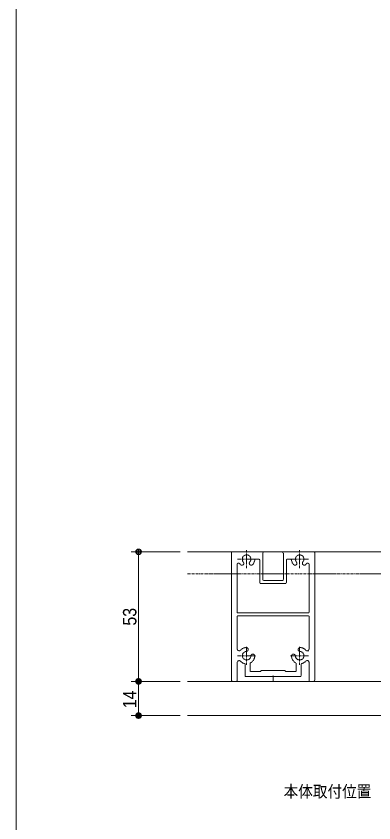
# Model space of a CAD drawing. Units: millimetres, scale not verified, with parts at other scales. Extents: x -4547 to 4547, y -2284 to 2284.
# Drawn here: x -4341 to -3609, y -999 to 650 of the extents above; entities that cross this region are included whole.
import ezdxf
from ezdxf.enums import TextEntityAlignment as Align

# ---------------------------------------------------------------- set-up
doc = ezdxf.new("R2010")
doc.units = ezdxf.units.MM
doc.header["$LTSCALE"] = 20
for name, pattern in [('CHAIN1', [8, 5, -1, 1, -1]), ('DASHED1', [1.8, 1.2, -0.6]), ('DOUBLE_CHAIN1', [8.8, 5, -1, 0.6, -0.6, 0.6, -1]), ('LONG_DOUBLE_CHAIN', [21.8, 18, -1, 0.6, -0.6, 0.6, -1])]:
    doc.linetypes.add(name, pattern=pattern)
for name, color, linetype, lineweight in [('0-0_3一般', 7, 'Continuous', 9), ('0-2_0', 7, 'Continuous', 9), ('0-3_2寸法-1', 7, 'Continuous', 9), ('0-4_2寸法-3', 7, 'Continuous', 9), ('0-5_1図面枠', 7, 'Continuous', 9)]:
    doc.layers.add(name, color=color, linetype=linetype, lineweight=lineweight)
doc.styles.add('ＭＳ ゴシック', font='')
doc.styles.add('ＭＳ Ｐゴシック', font='')
doc.styles.get('ＭＳ ゴシック').set_extended_font_data('MS Gothic')
doc.styles.get('ＭＳ Ｐゴシック').set_extended_font_data('MS PGothic')

# ---------------------------------------------------------------- blocks, each defined once
blk = doc.blocks.new('グループ-101')
at = {"layer": '0-0_3一般'}
for p, q in [((-34993, -8900), (-52993, -8900)), ((-52993, -14200), (-34993, -14200))]:
    blk.add_line(p, q, dxfattribs=at)
at = {"layer": '0-0_3一般', "linetype": 'LONG_DOUBLE_CHAIN'}
blk.add_line((-31305.3, -15600), (-52993, -15600), dxfattribs=at)
at = {"layer": '0-0_3一般', "linetype": 'DOUBLE_CHAIN1'}
blk.add_lwpolyline([(-52993, -9800), (-34107, -9800), (-34107, -4428.1)], dxfattribs=at)
blk = doc.blocks.new('グループ-102')
at = {"layer": '0-0_3一般', "linetype": 'DASHED1'}
for p, q in [((-51193, -8900), (-51163, -8900)), ((-51193, -8900), (-51193, -8930)), ((-51163, -8900), (-49913, -8900)), ((-49093, -8900), (-49092.8, -8900)), ((-47823, -8900), (-49073, -8900)), ((-47793, -8900), (-47823, -8900)), ((-47793, -8900), (-47793, -8930)), ((-51193, -8930), (-51193, -14150)), ((-50088, -9200), (-50196.3, -9200)), ((-49918, -10030), (-49918, -8950)), ((-49913, -8950), (-49918, -8950)), ((-49893, -8920), (-49893, -8930)), ((-49093, -8920), (-49093, -8930)), ((-49073, -8950), (-49068, -8950)), ((-49068, -8950), (-49068, -10030)), ((-48948, -9170), (-48948, -9170)), ((-48789.7, -9200), (-48898, -9200)), ((-47793, -14150), (-47793, -8930)), ((-50963, -9424.5), (-50963, -11370)), ((-50038, -10150), (-50038, -9250)), ((-48948, -10150), (-48948, -9250)), ((-48023, -11370), (-48023, -9424.5)), ((-48998, -10200), (-49988, -10200)), ((-49118, -10080), (-49868, -10080)), ((-48053, -11400), (-50933, -11400)), ((-49992.7, -11520), (-50933, -11520)), ((-49992.7, -11520), (-49962.7, -11520)), ((-50963, -11550), (-50963, -12868.6)), ((-48023, -12868.6), (-48023, -11550)), ((-48035.3, -12948.6), (-48146.9, -12948.6)), ((-50963, -13431.4), (-50963, -14170)), ((-50638, -13503.7), (-50638, -13975)), ((-50438, -13473), (-50438, -13770)), ((-48548, -13473), (-48548, -13770)), ((-48348, -13503.7), (-48348, -13975)), ((-48051.8, -13351.4), (-48127.9, -13351.4)), ((-48023, -14170), (-48023, -13431.4)), ((-49993, -13800), (-50408, -13800)), ((-49993, -13775), (-49993, -13800)), ((-49023, -13750), (-49968, -13750)), ((-48993, -13780), (-48993, -13800)), ((-48578, -13800), (-48993, -13800)), ((-49523, -14000), (-50613, -14000)), ((-49523, -14000), (-49493, -13970)), ((-49463, -14000), (-49493, -13970)), ((-49493, -14182.6), (-49493, -13970)), ((-48373, -14000), (-49463, -14000)), ((-50993, -14200), (-51143, -14200)), ((-47843, -14200), (-47993, -14200))]:
    blk.add_line(p, q, dxfattribs=at)
at = {"layer": '0-0_3一般', "linetype": 'CHAIN1'}
for p, q in [((-50578, -8831.5), (-50578, -9568.5)), ((-48408, -8831.5), (-48408, -9568.5)), ((-50946.5, -9200), (-50209.5, -9200)), ((-48776.5, -9200), (-48039.5, -9200)), ((-50578, -12781.5), (-50578, -13518.5)), ((-48408, -12781.5), (-48408, -13518.5)), ((-50946.5, -13150), (-50209.5, -13150)), ((-48776.5, -13150), (-48039.5, -13150))]:
    blk.add_line(p, q, dxfattribs=at)
at = {"layer": '0-0_3一般', "linetype": 'DASHED1'}
blk.add_lwpolyline([(-48053, -11520), (-49962.7, -11520), (-49992.7, -11520)], dxfattribs=at)
for centre, radius, start, end in [((-51163, -8930), 30, 90, 180), ((-49913, -8920), 20, 0, 90), ((-49073, -8920), 20, 90, 180), ((-47823, -8930), 30, 0, 90), ((-50578, -9200), 175, 0, 221.71611), ((-50578, -9200), 175, 318.28389, 0), ((-50196.3, -9250), 50, 90, 172.53791), ((-50088, -9250), 50, 360, 90), ((-49913, -8930), 20, 270, 0), ((-49073, -8930), 20, 180, 270), ((-48898, -9250), 50, 90, 180), ((-48789.7, -9250), 50, 7.46209, 90), ((-48408, -9200), 175, 0, 221.71611), ((-48408, -9200), 175, 318.28389, 0), ((-50903, -9424.5), 60, 34.25889, 180), ((-50578, -9200), 335, 214.70253, 221.71611), ((-50768.4, -9369.7), 80, 221.71611, 330), ((-50768.4, -9369.7), 80, 330, 41.71611), ((-50387.7, -9369.7), 80, 138.28389, 210), ((-50387.7, -9369.7), 80, 210, 318.28389), ((-50578, -9200), 335, 318.28389, 320.20818), ((-50578, -9200), 335, 318.28389, 320.20818), ((-50578, -9200), 335, 320.20818, 352.53791), ((-48408, -9200), 335, 187.46209, 221.71611), ((-48598.4, -9369.7), 80, 221.71611, 330), ((-48598.4, -9369.7), 80, 330, 41.71611), ((-48217.7, -9369.7), 80, 138.28389, 210), ((-48217.7, -9369.7), 80, 210, 318.28389), ((-48408, -9200), 335, 318.28389, 320.20818), ((-48408, -9200), 335, 318.28389, 320.20818), ((-48408, -9200), 335, 320.20818, 325.29747), ((-48083, -9424.5), 60, 0, 145.74111), ((-49988, -10150), 50, 180, 270), ((-49868, -10030), 50, 180, 270), ((-49118, -10030), 50, 270, 0), ((-48998, -10150), 50, 270, 0), ((-50933, -11370), 30, 180, 270), ((-50933, -11550), 30, 90, 180), ((-48053, -11370), 30, 270, 0), ((-48053, -11550), 30, 0, 90), ((-50578, -13150), 335, 93.28389, 137.19933), ((-50592.6, -12895.4), 80, 345, 93.28389), ((-48393.4, -12895.4), 80, 86.71611, 195), ((-48408, -13150), 335, 42.80067, 86.71611), ((-50883, -12868.6), 80, 180, 317.73474), ((-50578, -13150), 175, 93.28389, 180), ((-50578, -13150), 175, 180, 356.71611), ((-50592.6, -12895.4), 80, 273.28389, 345), ((-50578, -13150), 335, 297.75899, 356.71611), ((-50323.4, -13164.6), 80, 105, 176.71611), ((-50323.4, -13164.6), 80, 356.71611, 105), ((-48662.6, -13164.6), 80, 75, 183.28389), ((-48408, -13150), 335, 183.28389, 242.24101), ((-48662.6, -13164.6), 80, 3.28389, 75), ((-48408, -13150), 175, 183.28389, 0), ((-48393.4, -12895.4), 80, 195, 266.71611), ((-48408, -13150), 175, 0, 86.71611), ((-48103, -12868.6), 80, 222.26526, 0), ((-50883, -13431.4), 80, 42.26526, 180), ((-50578, -13150), 335, 222.80067, 255.72505), ((-50668, -13503.7), 30, 0, 75.72505), ((-50408, -13473), 30, 117.75899, 180), ((-48578, -13473), 30, 0, 62.24101), ((-48318, -13503.7), 30, 104.27495, 180), ((-48408, -13150), 335, 284.27495, 317.19933), ((-48103, -13431.4), 80, 0, 137.73474), ((-50408, -13770), 30, 180, 270), ((-49968, -13775), 25, 90, 180), ((-49023, -13780), 30, 0, 90), ((-48578, -13770), 30, 270, 0), ((-51143, -14150), 50, 180, 270), ((-50993, -14170), 30, 270, 0), ((-50613, -13975), 25, 180, 270), ((-48373, -13975), 25, 270, 0), ((-47993, -14170), 30, 180, 270), ((-47843, -14150), 50, 270, 0)]:
    blk.add_arc(centre, radius, start, end, dxfattribs=at)
blk = doc.blocks.new('_Dot')
at = {"layer": '0-2_0'}
for p, q in [((-10, 0), (-20, 0)), ((9.78, 2), (-9.78, 2)), ((7.99, 6), (-7.99, 6)), ((9.16, -3.98), (-9.16, -3.98)), ((6, -7.98), (-6, -7.98))]:
    blk.add_line(p, q, dxfattribs=at)
for points in [[(10, 0), (9.92, 1.25), (9.69, 2.49), (9.3, 3.68), (8.76, 4.82), (8.09, 5.88), (7.29, 6.85), (6.37, 7.71), (5.36, 8.44), (4.26, 9.05), (3.09, 9.51), (1.87, 9.82), (0.63, 9.98), (-0.63, 9.98), (-1.87, 9.82), (-3.09, 9.51), (-4.26, 9.05), (-5.36, 8.44), (-6.37, 7.71), (-7.29, 6.85), (-8.09, 5.88), (-8.76, 4.82), (-9.3, 3.68), (-9.69, 2.49), (-9.92, 1.25), (-10, 0), (0, 0)], [(-10, 0), (-9.92, -1.25), (-9.69, -2.49), (-9.3, -3.68), (-8.76, -4.82), (-8.09, -5.88), (-7.29, -6.85), (-6.37, -7.71), (-5.36, -8.44), (-4.26, -9.05), (-3.09, -9.51), (-1.87, -9.82), (-0.63, -9.98), (0.63, -9.98), (1.87, -9.82), (3.09, -9.51), (4.26, -9.05), (5.36, -8.44), (6.37, -7.71), (7.29, -6.85), (8.09, -5.88), (8.76, -4.82), (9.3, -3.68), (9.69, -2.49), (9.92, -1.25), (10, 0), (0, 0)]]:
    blk.add_lwpolyline(points, close=True, dxfattribs=at)
blk = doc.blocks.new('グループ-108')
at = {"layer": '0-5_1図面枠'}
blk.add_lwpolyline([(-60000, 41550), (60000, 41550), (60000, -41550), (-60000, -41550)], close=True, dxfattribs=at)
blk = doc.blocks.new('図面枠')
at = {"layer": '0-5_1図面枠'}
blk.add_blockref('グループ-108', (0, 0), dxfattribs=at)

msp = doc.modelspace()

# ---------------------------------------------------------------- linework, layer by layer
at = {"layer": '0-3_2寸法-1'}
for p, q in [((-4005.28, -445), (-4105.28, -445)), ((-4090.28, -456.26), (-4090.28, -698.74)), ((-4005.28, -710), (-4105.28, -710)), ((-4005.28, -710), (-4105.28, -710)), ((-4090.28, -768.74), (-4090.28, -721.26)), ((-4005.28, -780), (-4105.28, -780))]:
    msp.add_line(p, q, dxfattribs=at)

# ---------------------------------------------------------------- block references
at = {"layer": '0-0_3一般', "xscale": 0.05, "yscale": 0.05}
for name in ['グループ-101', 'グループ-102']:
    msp.add_blockref(name, (-1340.62, 0), dxfattribs=at)
at = {"layer": '0-3_2寸法-1', "xscale": 0.5627563, "yscale": 0.5627563}
for p, rotation in [((-4090.28, -445), 90), ((-4090.28, -710), 270), ((-4090.28, -710), 90), ((-4090.28, -780), 270)]:
    msp.add_blockref('_Dot', p, dxfattribs=dict(at, rotation=rotation))
at = {"layer": '0-5_1図面枠', "xscale": 0.05, "yscale": 0.05}
msp.add_blockref('図面枠', (-1340.62, 0), dxfattribs=at)

# ---------------------------------------------------------------- texts
at = {"layer": '0-3_2寸法-1', "style": 'ＭＳ Ｐゴシック', "width": 0.9}
for s, p in [('53', (-4086.48, -595.94)), ('14', (-4086.56, -764.81))]:
    msp.add_text(s, height=27.57, rotation=90, dxfattribs=at).set_placement(p, align=Align.BOTTOM_LEFT)
at = {"layer": '0-4_2寸法-3', "style": 'ＭＳ ゴシック', "width": 0.9}
msp.add_text('本体取付位置', height=24.34, dxfattribs=at).set_placement((-3793.76, -954.68), align=Align.BOTTOM_LEFT)

doc.saveas('drawing.dxf')
